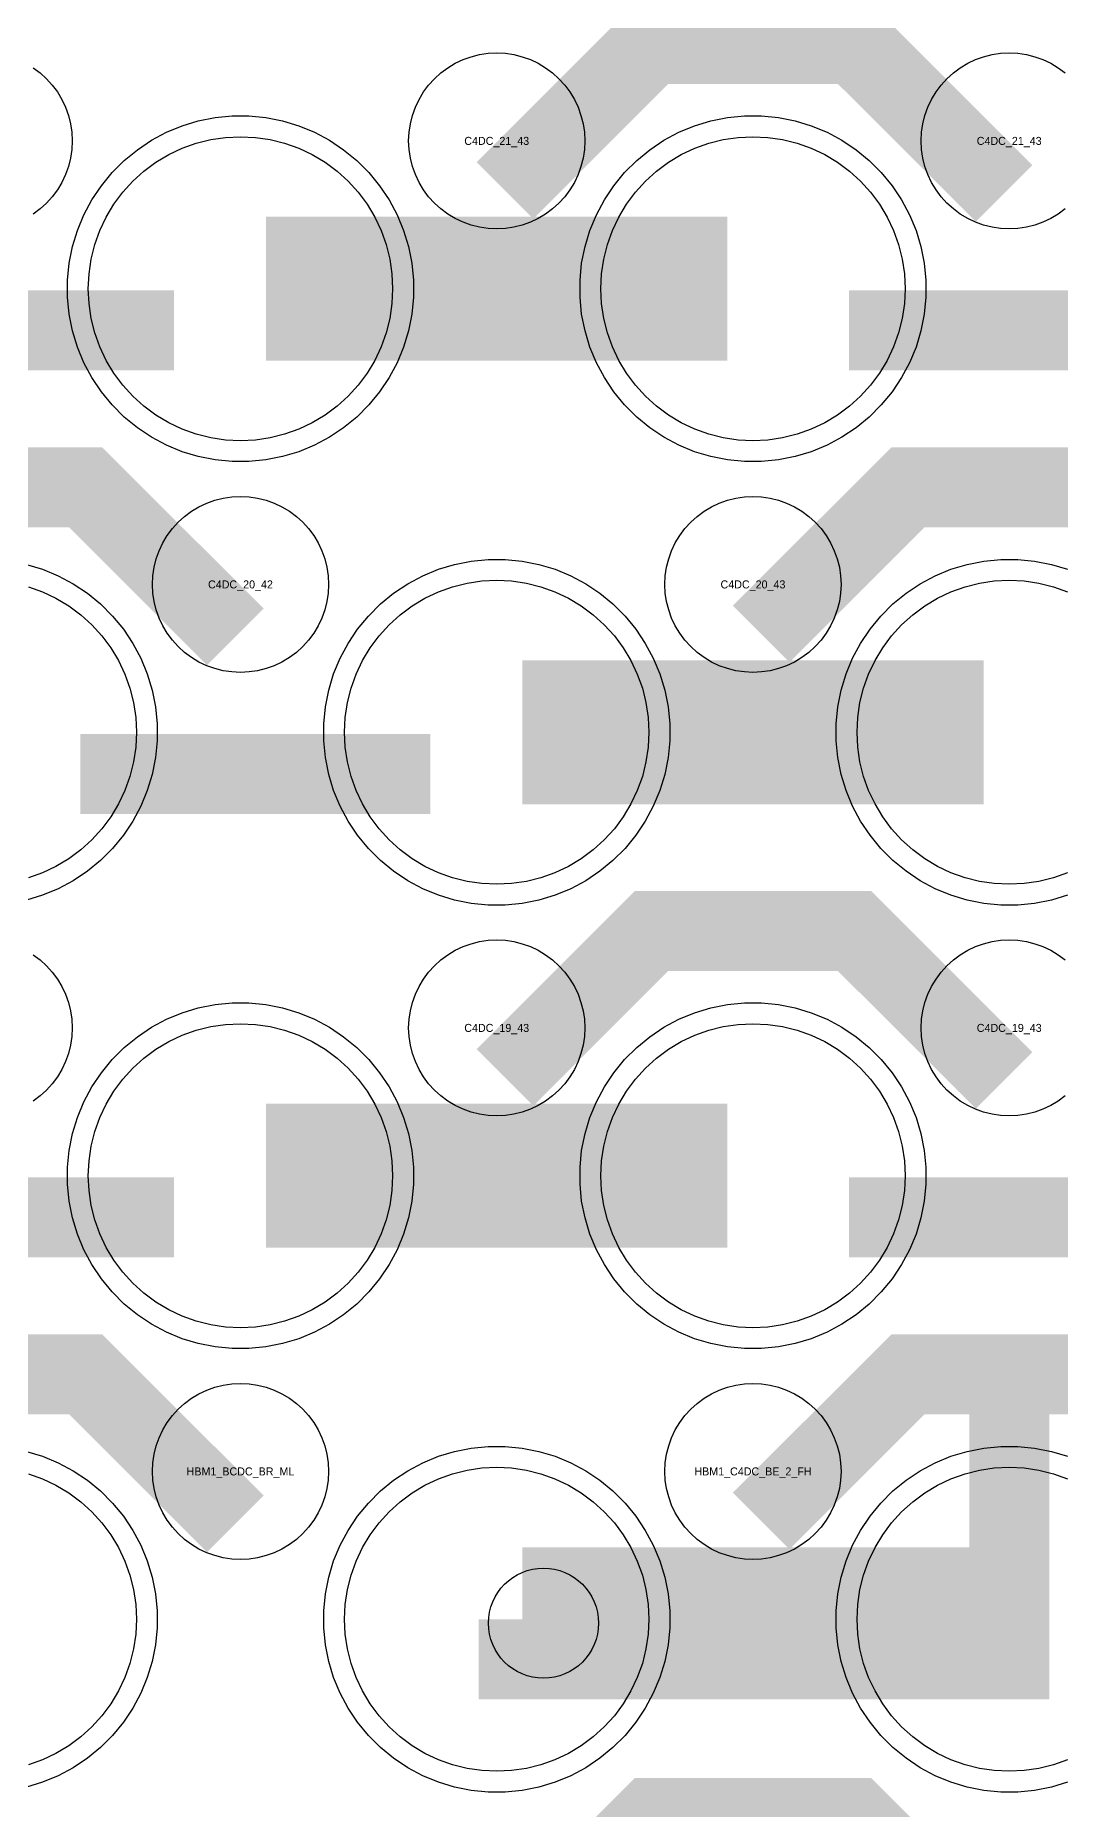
# Model space of a CAD drawing. Extents: x -11880 to 11880, y -14992 to 14992.
# Drawn here: x 1616 to 1936, y -12405 to -11851 of the extents above; entities that cross this region are included whole.
import ezdxf
from ezdxf.enums import TextEntityAlignment as Align

# ---------------------------------------------------------------- set-up
doc = ezdxf.new("R2010")
doc.units = 0
doc.header["$MEASUREMENT"] = 0
for name, color, linetype in [('GDS_775_DT_237', 138, 'CONTINUOUS'), ('RDL1_FS', 34, 'CONTINUOUS'), ('RDL_BS', 160, 'CONTINUOUS')]:
    doc.layers.add(name, color=color, linetype=linetype)

msp = doc.modelspace()

# ---------------------------------------------------------------- linework, layer by layer
at = {"layer": 'RDL1_FS', "color": 241, "true_color": 0xf7abae}
for points in [[(1680, -11977.229), (1675.343, -11977), (1670.732, -11976.316), (1666.209, -11975.184), (1661.819, -11973.612), (1657.605, -11971.62), (1653.605, -11969.222), (1649.86, -11966.444), (1646.406, -11963.314), (1643.276, -11959.86), (1640.498, -11956.115), (1638.1, -11952.115), (1636.108, -11947.901), (1634.536, -11943.511), (1633.404, -11938.988), (1632.72, -11934.377), (1632.491, -11929.72), (1632.72, -11925.063), (1633.404, -11920.452), (1634.536, -11915.929), (1636.108, -11911.539), (1638.1, -11907.325), (1640.498, -11903.325), (1643.276, -11899.58), (1646.406, -11896.126), (1649.86, -11892.996), (1653.605, -11890.218), (1657.605, -11887.82), (1661.819, -11885.828), (1666.209, -11884.256), (1670.732, -11883.124), (1675.343, -11882.44), (1680, -11882.211), (1684.657, -11882.44), (1689.268, -11883.124), (1693.791, -11884.256), (1698.181, -11885.828), (1702.395, -11887.82), (1706.395, -11890.218), (1710.14, -11892.996), (1713.594, -11896.126), (1716.724, -11899.58), (1719.502, -11903.325), (1721.9, -11907.325), (1723.892, -11911.539), (1725.464, -11915.929), (1726.596, -11920.452), (1727.28, -11925.063), (1727.509, -11929.72), (1727.28, -11934.377), (1726.596, -11938.988), (1725.464, -11943.511), (1723.892, -11947.901), (1721.9, -11952.115), (1719.502, -11956.115), (1716.724, -11959.86), (1713.594, -11963.314), (1710.14, -11966.444), (1706.395, -11969.222), (1702.395, -11971.62), (1698.181, -11973.612), (1693.791, -11975.184), (1689.268, -11976.316), (1684.657, -11977)], [(1840, -11977.229), (1835.343, -11977), (1830.732, -11976.316), (1826.209, -11975.184), (1821.819, -11973.612), (1817.605, -11971.62), (1813.605, -11969.222), (1809.86, -11966.444), (1806.406, -11963.314), (1803.276, -11959.86), (1800.498, -11956.115), (1798.1, -11952.115), (1796.108, -11947.901), (1794.536, -11943.511), (1793.404, -11938.988), (1792.72, -11934.377), (1792.491, -11929.72), (1792.72, -11925.063), (1793.404, -11920.452), (1794.536, -11915.929), (1796.108, -11911.539), (1798.1, -11907.325), (1800.498, -11903.325), (1803.276, -11899.58), (1806.406, -11896.126), (1809.86, -11892.996), (1813.605, -11890.218), (1817.605, -11887.82), (1821.819, -11885.828), (1826.209, -11884.256), (1830.732, -11883.124), (1835.343, -11882.44), (1840, -11882.211), (1844.657, -11882.44), (1849.268, -11883.124), (1853.791, -11884.256), (1858.181, -11885.828), (1862.395, -11887.82), (1866.395, -11890.218), (1870.14, -11892.996), (1873.594, -11896.126), (1876.724, -11899.58), (1879.502, -11903.325), (1881.9, -11907.325), (1883.892, -11911.539), (1885.464, -11915.929), (1886.596, -11920.452), (1887.28, -11925.063), (1887.509, -11929.72), (1887.28, -11934.377), (1886.596, -11938.988), (1885.464, -11943.511), (1883.892, -11947.901), (1881.9, -11952.115), (1879.502, -11956.115), (1876.724, -11959.86), (1873.594, -11963.314), (1870.14, -11966.444), (1866.395, -11969.222), (1862.395, -11971.62), (1858.181, -11973.612), (1853.791, -11975.184), (1849.268, -11976.316), (1844.657, -11977)], [(1760, -12115.794), (1755.343, -12115.565), (1750.732, -12114.881), (1746.209, -12113.749), (1741.819, -12112.177), (1737.605, -12110.185), (1733.605, -12107.787), (1729.86, -12105.009), (1726.406, -12101.879), (1723.276, -12098.425), (1720.498, -12094.68), (1718.1, -12090.68), (1716.108, -12086.466), (1714.536, -12082.076), (1713.404, -12077.553), (1712.72, -12072.942), (1712.491, -12068.285), (1712.72, -12063.628), (1713.404, -12059.017), (1714.536, -12054.494), (1716.108, -12050.104), (1718.1, -12045.89), (1720.498, -12041.89), (1723.276, -12038.145), (1726.406, -12034.691), (1729.86, -12031.561), (1733.605, -12028.783), (1737.605, -12026.385), (1741.819, -12024.393), (1746.209, -12022.821), (1750.732, -12021.689), (1755.343, -12021.005), (1760, -12020.776), (1764.657, -12021.005), (1769.268, -12021.689), (1773.791, -12022.821), (1778.181, -12024.393), (1782.395, -12026.385), (1786.395, -12028.783), (1790.14, -12031.561), (1793.594, -12034.691), (1796.724, -12038.145), (1799.502, -12041.89), (1801.9, -12045.89), (1803.892, -12050.104), (1805.464, -12054.494), (1806.596, -12059.017), (1807.28, -12063.628), (1807.509, -12068.285), (1807.28, -12072.942), (1806.596, -12077.553), (1805.464, -12082.076), (1803.892, -12086.466), (1801.9, -12090.68), (1799.502, -12094.68), (1796.724, -12098.425), (1793.594, -12101.879), (1790.14, -12105.009), (1786.395, -12107.787), (1782.395, -12110.185), (1778.181, -12112.177), (1773.791, -12113.749), (1769.268, -12114.881), (1764.657, -12115.565)], [(1680, -12254.354), (1675.343, -12254.125), (1670.732, -12253.441), (1666.209, -12252.309), (1661.819, -12250.737), (1657.605, -12248.745), (1653.605, -12246.347), (1649.86, -12243.569), (1646.406, -12240.439), (1643.276, -12236.985), (1640.498, -12233.24), (1638.1, -12229.24), (1636.108, -12225.026), (1634.536, -12220.636), (1633.404, -12216.113), (1632.72, -12211.502), (1632.491, -12206.845), (1632.72, -12202.188), (1633.404, -12197.577), (1634.536, -12193.054), (1636.108, -12188.664), (1638.1, -12184.45), (1640.498, -12180.45), (1643.276, -12176.705), (1646.406, -12173.251), (1649.86, -12170.121), (1653.605, -12167.343), (1657.605, -12164.945), (1661.819, -12162.953), (1666.209, -12161.381), (1670.732, -12160.249), (1675.343, -12159.565), (1680, -12159.336), (1684.657, -12159.565), (1689.268, -12160.249), (1693.791, -12161.381), (1698.181, -12162.953), (1702.395, -12164.945), (1706.395, -12167.343), (1710.14, -12170.121), (1713.594, -12173.251), (1716.724, -12176.705), (1719.502, -12180.45), (1721.9, -12184.45), (1723.892, -12188.664), (1725.464, -12193.054), (1726.596, -12197.577), (1727.28, -12202.188), (1727.509, -12206.845), (1727.28, -12211.502), (1726.596, -12216.113), (1725.464, -12220.636), (1723.892, -12225.026), (1721.9, -12229.24), (1719.502, -12233.24), (1716.724, -12236.985), (1713.594, -12240.439), (1710.14, -12243.569), (1706.395, -12246.347), (1702.395, -12248.745), (1698.181, -12250.737), (1693.791, -12252.309), (1689.268, -12253.441), (1684.657, -12254.125)], [(1840, -12254.354), (1835.343, -12254.125), (1830.732, -12253.441), (1826.209, -12252.309), (1821.819, -12250.737), (1817.605, -12248.745), (1813.605, -12246.347), (1809.86, -12243.569), (1806.406, -12240.439), (1803.276, -12236.985), (1800.498, -12233.24), (1798.1, -12229.24), (1796.108, -12225.026), (1794.536, -12220.636), (1793.404, -12216.113), (1792.72, -12211.502), (1792.491, -12206.845), (1792.72, -12202.188), (1793.404, -12197.577), (1794.536, -12193.054), (1796.108, -12188.664), (1798.1, -12184.45), (1800.498, -12180.45), (1803.276, -12176.705), (1806.406, -12173.251), (1809.86, -12170.121), (1813.605, -12167.343), (1817.605, -12164.945), (1821.819, -12162.953), (1826.209, -12161.381), (1830.732, -12160.249), (1835.343, -12159.565), (1840, -12159.336), (1844.657, -12159.565), (1849.268, -12160.249), (1853.791, -12161.381), (1858.181, -12162.953), (1862.395, -12164.945), (1866.395, -12167.343), (1870.14, -12170.121), (1873.594, -12173.251), (1876.724, -12176.705), (1879.502, -12180.45), (1881.9, -12184.45), (1883.892, -12188.664), (1885.464, -12193.054), (1886.596, -12197.577), (1887.28, -12202.188), (1887.509, -12206.845), (1887.28, -12211.502), (1886.596, -12216.113), (1885.464, -12220.636), (1883.892, -12225.026), (1881.9, -12229.24), (1879.502, -12233.24), (1876.724, -12236.985), (1873.594, -12240.439), (1870.14, -12243.569), (1866.395, -12246.347), (1862.395, -12248.745), (1858.181, -12250.737), (1853.791, -12252.309), (1849.268, -12253.441), (1844.657, -12254.125)]]:
    msp.add_lwpolyline(points, close=True, dxfattribs=at)
for points in [[(1688.002, -11929.72, 45, 45, 0), (1760.002, -11929.72, 45, 45, 0)], [(1760.002, -11929.72, 45, 45, 0), (1832.002, -11929.72, 45, 45, 0)], [(1768.002, -12068.285, 45, 45, 0), (1840.002, -12068.285, 45, 45, 0)], [(1840.002, -12068.285, 45, 45, 0), (1912.002, -12068.285, 45, 45, 0)], [(1688.002, -12206.845, 45, 45, 0), (1760.002, -12206.845, 45, 45, 0)], [(1760.002, -12206.845, 45, 45, 0), (1832.002, -12206.845, 45, 45, 0)]]:
    msp.add_lwpolyline(points, format="xyseb", dxfattribs=at)
for points in [[(1938.181, -12112.177), (1933.791, -12113.749), (1929.268, -12114.881), (1924.657, -12115.565), (1920, -12115.794), (1915.343, -12115.565), (1910.732, -12114.881), (1906.209, -12113.749), (1901.819, -12112.177), (1897.605, -12110.185), (1893.605, -12107.787), (1889.86, -12105.009), (1886.406, -12101.879), (1883.276, -12098.425), (1880.498, -12094.68), (1878.1, -12090.68), (1876.108, -12086.466), (1874.536, -12082.076), (1873.404, -12077.553), (1872.72, -12072.942), (1872.491, -12068.285), (1872.72, -12063.628), (1873.404, -12059.017), (1874.536, -12054.494), (1876.108, -12050.104), (1878.1, -12045.89), (1880.498, -12041.89), (1883.276, -12038.145), (1886.406, -12034.691), (1889.86, -12031.561), (1893.605, -12028.783), (1897.605, -12026.385), (1901.819, -12024.393), (1906.209, -12022.821), (1910.732, -12021.689), (1915.343, -12021.005), (1920, -12020.776), (1924.657, -12021.005), (1929.268, -12021.689), (1933.791, -12022.821), (1938.181, -12024.393)], [(1613.791, -12022.821), (1618.181, -12024.393), (1622.395, -12026.385), (1626.395, -12028.783), (1630.14, -12031.561), (1633.594, -12034.691), (1636.724, -12038.145), (1639.502, -12041.89), (1641.9, -12045.89), (1643.892, -12050.104), (1645.464, -12054.494), (1646.596, -12059.017), (1647.28, -12063.628), (1647.509, -12068.285), (1647.28, -12072.942), (1646.596, -12077.553), (1645.464, -12082.076), (1643.892, -12086.466), (1641.9, -12090.68), (1639.502, -12094.68), (1636.724, -12098.425), (1633.594, -12101.879), (1630.14, -12105.009), (1626.395, -12107.787), (1622.395, -12110.185), (1618.181, -12112.177), (1613.791, -12113.749)]]:
    msp.add_lwpolyline(points, dxfattribs=at)
at = {"layer": 'RDL1_FS'}
msp.add_lwpolyline([(1760, -12392.919), (1755.343, -12392.69), (1750.732, -12392.006), (1746.209, -12390.874), (1741.819, -12389.302), (1737.605, -12387.31), (1733.605, -12384.912), (1729.86, -12382.134), (1726.406, -12379.004), (1723.276, -12375.55), (1720.498, -12371.805), (1718.1, -12367.805), (1716.108, -12363.591), (1714.536, -12359.201), (1713.404, -12354.678), (1712.72, -12350.067), (1712.491, -12345.41), (1712.72, -12340.753), (1713.404, -12336.142), (1714.536, -12331.619), (1716.108, -12327.229), (1718.1, -12323.015), (1720.498, -12319.015), (1723.276, -12315.27), (1726.406, -12311.816), (1729.86, -12308.686), (1733.605, -12305.908), (1737.605, -12303.51), (1741.819, -12301.518), (1746.209, -12299.946), (1750.732, -12298.814), (1755.343, -12298.13), (1760, -12297.901), (1764.657, -12298.13), (1769.268, -12298.814), (1773.791, -12299.946), (1778.181, -12301.518), (1782.395, -12303.51), (1786.395, -12305.908), (1790.14, -12308.686), (1793.594, -12311.816), (1796.724, -12315.27), (1799.502, -12319.015), (1801.9, -12323.015), (1803.892, -12327.229), (1805.464, -12331.619), (1806.596, -12336.142), (1807.28, -12340.753), (1807.509, -12345.41), (1807.28, -12350.067), (1806.596, -12354.678), (1805.464, -12359.201), (1803.892, -12363.591), (1801.9, -12367.805), (1799.502, -12371.805), (1796.724, -12375.55), (1793.594, -12379.004), (1790.14, -12382.134), (1786.395, -12384.912), (1782.395, -12387.31), (1778.181, -12389.302), (1773.791, -12390.874), (1769.268, -12392.006), (1764.657, -12392.69)], close=True, dxfattribs=at)
for points in [[(1938.181, -12389.302), (1933.791, -12390.874), (1929.268, -12392.006), (1924.657, -12392.69), (1920, -12392.919), (1915.343, -12392.69), (1910.732, -12392.006), (1906.209, -12390.874), (1901.819, -12389.302), (1897.605, -12387.31), (1893.605, -12384.912), (1889.86, -12382.134), (1886.406, -12379.004), (1883.276, -12375.55), (1880.498, -12371.805), (1878.1, -12367.805), (1876.108, -12363.591), (1874.536, -12359.201), (1873.404, -12354.678), (1872.72, -12350.067), (1872.491, -12345.41), (1872.72, -12340.753), (1873.404, -12336.142), (1874.536, -12331.619), (1876.108, -12327.229), (1878.1, -12323.015), (1880.498, -12319.015), (1883.276, -12315.27), (1886.406, -12311.816), (1889.86, -12308.686), (1893.605, -12305.908), (1897.605, -12303.51), (1901.819, -12301.518), (1906.209, -12299.946), (1910.732, -12298.814), (1915.343, -12298.13), (1920, -12297.901), (1924.657, -12298.13), (1929.268, -12298.814), (1933.791, -12299.946), (1938.181, -12301.518)], [(1613.791, -12299.946), (1618.181, -12301.518), (1622.395, -12303.51), (1626.395, -12305.908), (1630.14, -12308.686), (1633.594, -12311.816), (1636.724, -12315.27), (1639.502, -12319.015), (1641.9, -12323.015), (1643.892, -12327.229), (1645.464, -12331.619), (1646.596, -12336.142), (1647.28, -12340.753), (1647.509, -12345.41), (1647.28, -12350.067), (1646.596, -12354.678), (1645.464, -12359.201), (1643.892, -12363.591), (1641.9, -12367.805), (1639.502, -12371.805), (1636.724, -12375.55), (1633.594, -12379.004), (1630.14, -12382.134), (1626.395, -12384.912), (1622.395, -12387.31), (1618.181, -12389.302), (1613.791, -12390.874)]]:
    msp.add_lwpolyline(points, dxfattribs=at)
for points in [[(1768.002, -12345.41, 45, 45, 0), (1840.002, -12345.41, 45, 45, 0)], [(1840.002, -12345.41, 45, 45, 0), (1912.002, -12345.41, 45, 45, 0)]]:
    msp.add_lwpolyline(points, format="xyseb", dxfattribs=at)
msp.add_circle((1774.598, -12346.639), 17.2, dxfattribs=at)
at = {"layer": 'RDL_BS'}
for points in [[(1762.562, -11899.034, 25, 25, 0), (1808.377, -11853.219, 25, 25, 0), (1841.93, -11853.219, 25, 25, 0)], [(1918.401, -11899.933, 25, 25, 0), (1871.687, -11853.219, 25, 25, 0), (1841.929, -11853.219, 25, 25, 0)], [(1678.401, -12038.498, 25, 25, 0), (1631.687, -11991.784, 25, 25, 0), (1601.929, -11991.784, 25, 25, 0)], [(1842.562, -12037.599, 25, 25, 0), (1888.377, -11991.784, 25, 25, 0), (1921.93, -11991.784, 25, 25, 0)], [(1998.401, -12038.498, 25, 25, 0), (1951.687, -11991.784, 25, 25, 0), (1921.929, -11991.784, 25, 25, 0)], [(1762.562, -12176.159, 25, 25, 0), (1808.377, -12130.344, 25, 25, 0), (1841.93, -12130.344, 25, 25, 0)], [(1918.401, -12177.058, 25, 25, 0), (1871.687, -12130.344, 25, 25, 0), (1841.929, -12130.344, 25, 25, 0)], [(1920, -12370.41, 25, 25, 0), (1920, -12256.409, 25, 25, 0)], [(1678.401, -12315.623, 25, 25, 0), (1631.687, -12268.909, 25, 25, 0), (1601.929, -12268.909, 25, 25, 0)], [(1842.562, -12314.724, 25, 25, 0), (1888.377, -12268.909, 25, 25, 0), (1921.93, -12268.909, 25, 25, 0)], [(1998.401, -12315.623, 25, 25, 0), (1951.687, -12268.909, 25, 25, 0), (1921.929, -12268.909, 25, 25, 0)], [(1434.397, -12357.91, 25, 25, 0), (1612.5, -12357.91, 25, 25, 0)], [(1754.397, -12357.91, 25, 25, 0), (1932.5, -12357.91, 25, 25, 0)], [(1840, -12508.975, 25, 25, 0), (1840, -12394.974, 25, 25, 0)], [(1762.562, -12453.289, 25, 25, 0), (1808.377, -12407.474, 25, 25, 0), (1841.93, -12407.474, 25, 25, 0)], [(1918.401, -12454.188, 25, 25, 0), (1871.687, -12407.474, 25, 25, 0), (1841.929, -12407.474, 25, 25, 0)]]:
    msp.add_lwpolyline(points, format="xyseb", dxfattribs=at)
for points in [[(1615.28, -11860.675), (1617.443, -11862.278), (1619.442, -11864.09), (1621.254, -11866.089), (1622.857, -11868.252), (1624.25, -11870.576), (1625.402, -11873.013), (1626.309, -11875.548), (1626.966, -11878.167), (1627.362, -11880.839), (1627.494, -11883.532), (1627.362, -11886.225), (1626.966, -11888.897), (1626.309, -11891.516), (1625.402, -11894.051), (1624.25, -11896.488), (1622.857, -11898.812), (1621.254, -11900.975), (1619.442, -11902.974), (1617.443, -11904.786), (1615.28, -11906.389)], [(1937.443, -11904.786), (1935.28, -11906.389), (1932.956, -11907.782), (1930.519, -11908.934), (1927.984, -11909.841), (1925.365, -11910.498), (1922.693, -11910.894), (1920, -11911.026), (1917.307, -11910.894), (1914.635, -11910.498), (1912.016, -11909.841), (1909.481, -11908.934), (1907.044, -11907.782), (1904.72, -11906.389), (1902.557, -11904.786), (1900.558, -11902.974), (1898.746, -11900.975), (1897.143, -11898.812), (1895.75, -11896.488), (1894.598, -11894.051), (1893.691, -11891.516), (1893.034, -11888.897), (1892.638, -11886.225), (1892.506, -11883.532), (1892.638, -11880.839), (1893.034, -11878.167), (1893.691, -11875.548), (1894.598, -11873.013), (1895.75, -11870.576), (1897.143, -11868.252), (1898.746, -11866.089), (1900.558, -11864.09), (1902.557, -11862.278), (1904.72, -11860.675), (1907.044, -11859.282), (1909.481, -11858.13), (1912.016, -11857.223), (1914.635, -11856.566), (1917.307, -11856.17), (1920, -11856.038), (1922.693, -11856.17), (1925.365, -11856.566), (1927.984, -11857.223), (1930.519, -11858.13), (1932.956, -11859.282), (1935.28, -11860.675), (1937.443, -11862.278)], [(1615.28, -12137.8), (1617.443, -12139.403), (1619.442, -12141.215), (1621.254, -12143.214), (1622.857, -12145.377), (1624.25, -12147.701), (1625.402, -12150.138), (1626.309, -12152.673), (1626.966, -12155.292), (1627.362, -12157.964), (1627.494, -12160.657), (1627.362, -12163.35), (1626.966, -12166.022), (1626.309, -12168.641), (1625.402, -12171.176), (1624.25, -12173.613), (1622.857, -12175.937), (1621.254, -12178.1), (1619.442, -12180.099), (1617.443, -12181.911), (1615.28, -12183.514)], [(1937.443, -12181.911), (1935.28, -12183.514), (1932.956, -12184.907), (1930.519, -12186.059), (1927.984, -12186.966), (1925.365, -12187.623), (1922.693, -12188.019), (1920, -12188.151), (1917.307, -12188.019), (1914.635, -12187.623), (1912.016, -12186.966), (1909.481, -12186.059), (1907.044, -12184.907), (1904.72, -12183.514), (1902.557, -12181.911), (1900.558, -12180.099), (1898.746, -12178.1), (1897.143, -12175.937), (1895.75, -12173.613), (1894.598, -12171.176), (1893.691, -12168.641), (1893.034, -12166.022), (1892.638, -12163.35), (1892.506, -12160.657), (1892.638, -12157.964), (1893.034, -12155.292), (1893.691, -12152.673), (1894.598, -12150.138), (1895.75, -12147.701), (1897.143, -12145.377), (1898.746, -12143.214), (1900.558, -12141.215), (1902.557, -12139.403), (1904.72, -12137.8), (1907.044, -12136.407), (1909.481, -12135.255), (1912.016, -12134.348), (1914.635, -12133.691), (1917.307, -12133.295), (1920, -12133.163), (1922.693, -12133.295), (1925.365, -12133.691), (1927.984, -12134.348), (1930.519, -12135.255), (1932.956, -12136.407), (1935.28, -12137.8), (1937.443, -12139.403)], [(1613.165, -12292.973), (1618.205, -12294.504), (1623.115, -12296.535), (1627.777, -12299.027), (1632.191, -12301.974), (1636.292, -12305.336), (1640.074, -12309.118), (1643.436, -12313.219), (1646.383, -12317.633), (1648.875, -12322.295), (1650.906, -12327.205), (1652.437, -12332.245), (1653.483, -12337.472), (1654, -12342.766), (1654, -12348.054), (1653.483, -12353.348), (1652.437, -12358.575), (1650.906, -12363.615), (1648.875, -12368.525), (1646.383, -12373.187), (1643.436, -12377.601), (1640.074, -12381.702), (1636.292, -12385.484), (1632.191, -12388.846), (1627.777, -12391.793), (1623.115, -12394.285), (1618.205, -12396.316), (1613.165, -12397.847)], [(1938.205, -12396.316), (1933.165, -12397.847), (1927.938, -12398.893), (1922.644, -12399.41), (1917.356, -12399.41), (1912.062, -12398.893), (1906.835, -12397.847), (1901.795, -12396.316), (1896.885, -12394.285), (1892.223, -12391.793), (1887.809, -12388.846), (1883.708, -12385.484), (1879.926, -12381.702), (1876.564, -12377.601), (1873.617, -12373.187), (1871.125, -12368.525), (1869.094, -12363.615), (1867.563, -12358.575), (1866.517, -12353.348), (1866, -12348.054), (1866, -12342.766), (1866.517, -12337.472), (1867.563, -12332.245), (1869.094, -12327.205), (1871.125, -12322.295), (1873.617, -12317.633), (1876.564, -12313.219), (1879.926, -12309.118), (1883.708, -12305.336), (1887.809, -12301.974), (1892.223, -12299.027), (1896.885, -12296.535), (1901.795, -12294.504), (1906.835, -12292.973), (1912.062, -12291.927), (1917.356, -12291.41), (1922.644, -12291.41), (1927.938, -12291.927), (1933.165, -12292.973), (1938.205, -12294.504)]]:
    msp.add_lwpolyline(points, dxfattribs=at)
for points in [[(1760, -11911.026), (1757.307, -11910.894), (1754.635, -11910.498), (1752.016, -11909.841), (1749.481, -11908.934), (1747.044, -11907.782), (1744.72, -11906.389), (1742.557, -11904.786), (1740.558, -11902.974), (1738.746, -11900.975), (1737.143, -11898.812), (1735.75, -11896.488), (1734.598, -11894.051), (1733.691, -11891.516), (1733.034, -11888.897), (1732.638, -11886.225), (1732.506, -11883.532), (1732.638, -11880.839), (1733.034, -11878.167), (1733.691, -11875.548), (1734.598, -11873.013), (1735.75, -11870.576), (1737.143, -11868.252), (1738.746, -11866.089), (1740.558, -11864.09), (1742.557, -11862.278), (1744.72, -11860.675), (1747.044, -11859.282), (1749.481, -11858.13), (1752.016, -11857.223), (1754.635, -11856.566), (1757.307, -11856.17), (1760, -11856.038), (1762.693, -11856.17), (1765.365, -11856.566), (1767.984, -11857.223), (1770.519, -11858.13), (1772.956, -11859.282), (1775.28, -11860.675), (1777.443, -11862.278), (1779.442, -11864.09), (1781.254, -11866.089), (1782.857, -11868.252), (1784.25, -11870.576), (1785.402, -11873.013), (1786.309, -11875.548), (1786.966, -11878.167), (1787.362, -11880.839), (1787.494, -11883.532), (1787.362, -11886.225), (1786.966, -11888.897), (1786.309, -11891.516), (1785.402, -11894.051), (1784.25, -11896.488), (1782.857, -11898.812), (1781.254, -11900.975), (1779.442, -11902.974), (1777.443, -11904.786), (1775.28, -11906.389), (1772.956, -11907.782), (1770.519, -11908.934), (1767.984, -11909.841), (1765.365, -11910.498), (1762.693, -11910.894)], [(1680, -12049.591), (1677.307, -12049.459), (1674.635, -12049.063), (1672.016, -12048.406), (1669.481, -12047.499), (1667.044, -12046.347), (1664.72, -12044.954), (1662.557, -12043.351), (1660.558, -12041.539), (1658.746, -12039.54), (1657.143, -12037.377), (1655.75, -12035.053), (1654.598, -12032.616), (1653.691, -12030.081), (1653.034, -12027.462), (1652.638, -12024.79), (1652.506, -12022.097), (1652.638, -12019.404), (1653.034, -12016.732), (1653.691, -12014.113), (1654.598, -12011.578), (1655.75, -12009.141), (1657.143, -12006.817), (1658.746, -12004.654), (1660.558, -12002.655), (1662.557, -12000.843), (1664.72, -11999.24), (1667.044, -11997.847), (1669.481, -11996.695), (1672.016, -11995.788), (1674.635, -11995.131), (1677.307, -11994.735), (1680, -11994.603), (1682.693, -11994.735), (1685.365, -11995.131), (1687.984, -11995.788), (1690.519, -11996.695), (1692.956, -11997.847), (1695.28, -11999.24), (1697.443, -12000.843), (1699.442, -12002.655), (1701.254, -12004.654), (1702.857, -12006.817), (1704.25, -12009.141), (1705.402, -12011.578), (1706.309, -12014.113), (1706.966, -12016.732), (1707.362, -12019.404), (1707.494, -12022.097), (1707.362, -12024.79), (1706.966, -12027.462), (1706.309, -12030.081), (1705.402, -12032.616), (1704.25, -12035.053), (1702.857, -12037.377), (1701.254, -12039.54), (1699.442, -12041.539), (1697.443, -12043.351), (1695.28, -12044.954), (1692.956, -12046.347), (1690.519, -12047.499), (1687.984, -12048.406), (1685.365, -12049.063), (1682.693, -12049.459)], [(1840, -12049.591), (1837.307, -12049.459), (1834.635, -12049.063), (1832.016, -12048.406), (1829.481, -12047.499), (1827.044, -12046.347), (1824.72, -12044.954), (1822.557, -12043.351), (1820.558, -12041.539), (1818.746, -12039.54), (1817.143, -12037.377), (1815.75, -12035.053), (1814.598, -12032.616), (1813.691, -12030.081), (1813.034, -12027.462), (1812.638, -12024.79), (1812.506, -12022.097), (1812.638, -12019.404), (1813.034, -12016.732), (1813.691, -12014.113), (1814.598, -12011.578), (1815.75, -12009.141), (1817.143, -12006.817), (1818.746, -12004.654), (1820.558, -12002.655), (1822.557, -12000.843), (1824.72, -11999.24), (1827.044, -11997.847), (1829.481, -11996.695), (1832.016, -11995.788), (1834.635, -11995.131), (1837.307, -11994.735), (1840, -11994.603), (1842.693, -11994.735), (1845.365, -11995.131), (1847.984, -11995.788), (1850.519, -11996.695), (1852.956, -11997.847), (1855.28, -11999.24), (1857.443, -12000.843), (1859.442, -12002.655), (1861.254, -12004.654), (1862.857, -12006.817), (1864.25, -12009.141), (1865.402, -12011.578), (1866.309, -12014.113), (1866.966, -12016.732), (1867.362, -12019.404), (1867.494, -12022.097), (1867.362, -12024.79), (1866.966, -12027.462), (1866.309, -12030.081), (1865.402, -12032.616), (1864.25, -12035.053), (1862.857, -12037.377), (1861.254, -12039.54), (1859.442, -12041.539), (1857.443, -12043.351), (1855.28, -12044.954), (1852.956, -12046.347), (1850.519, -12047.499), (1847.984, -12048.406), (1845.365, -12049.063), (1842.693, -12049.459)], [(1760, -12188.151), (1757.307, -12188.019), (1754.635, -12187.623), (1752.016, -12186.966), (1749.481, -12186.059), (1747.044, -12184.907), (1744.72, -12183.514), (1742.557, -12181.911), (1740.558, -12180.099), (1738.746, -12178.1), (1737.143, -12175.937), (1735.75, -12173.613), (1734.598, -12171.176), (1733.691, -12168.641), (1733.034, -12166.022), (1732.638, -12163.35), (1732.506, -12160.657), (1732.638, -12157.964), (1733.034, -12155.292), (1733.691, -12152.673), (1734.598, -12150.138), (1735.75, -12147.701), (1737.143, -12145.377), (1738.746, -12143.214), (1740.558, -12141.215), (1742.557, -12139.403), (1744.72, -12137.8), (1747.044, -12136.407), (1749.481, -12135.255), (1752.016, -12134.348), (1754.635, -12133.691), (1757.307, -12133.295), (1760, -12133.163), (1762.693, -12133.295), (1765.365, -12133.691), (1767.984, -12134.348), (1770.519, -12135.255), (1772.956, -12136.407), (1775.28, -12137.8), (1777.443, -12139.403), (1779.442, -12141.215), (1781.254, -12143.214), (1782.857, -12145.377), (1784.25, -12147.701), (1785.402, -12150.138), (1786.309, -12152.673), (1786.966, -12155.292), (1787.362, -12157.964), (1787.494, -12160.657), (1787.362, -12163.35), (1786.966, -12166.022), (1786.309, -12168.641), (1785.402, -12171.176), (1784.25, -12173.613), (1782.857, -12175.937), (1781.254, -12178.1), (1779.442, -12180.099), (1777.443, -12181.911), (1775.28, -12183.514), (1772.956, -12184.907), (1770.519, -12186.059), (1767.984, -12186.966), (1765.365, -12187.623), (1762.693, -12188.019)], [(1680, -12326.716), (1677.307, -12326.584), (1674.635, -12326.188), (1672.016, -12325.531), (1669.481, -12324.624), (1667.044, -12323.472), (1664.72, -12322.079), (1662.557, -12320.476), (1660.558, -12318.664), (1658.746, -12316.665), (1657.143, -12314.502), (1655.75, -12312.178), (1654.598, -12309.741), (1653.691, -12307.206), (1653.034, -12304.587), (1652.638, -12301.915), (1652.506, -12299.222), (1652.638, -12296.529), (1653.034, -12293.857), (1653.691, -12291.238), (1654.598, -12288.703), (1655.75, -12286.266), (1657.143, -12283.942), (1658.746, -12281.779), (1660.558, -12279.78), (1662.557, -12277.968), (1664.72, -12276.365), (1667.044, -12274.972), (1669.481, -12273.82), (1672.016, -12272.913), (1674.635, -12272.256), (1677.307, -12271.86), (1680, -12271.728), (1682.693, -12271.86), (1685.365, -12272.256), (1687.984, -12272.913), (1690.519, -12273.82), (1692.956, -12274.972), (1695.28, -12276.365), (1697.443, -12277.968), (1699.442, -12279.78), (1701.254, -12281.779), (1702.857, -12283.942), (1704.25, -12286.266), (1705.402, -12288.703), (1706.309, -12291.238), (1706.966, -12293.857), (1707.362, -12296.529), (1707.494, -12299.222), (1707.362, -12301.915), (1706.966, -12304.587), (1706.309, -12307.206), (1705.402, -12309.741), (1704.25, -12312.178), (1702.857, -12314.502), (1701.254, -12316.665), (1699.442, -12318.664), (1697.443, -12320.476), (1695.28, -12322.079), (1692.956, -12323.472), (1690.519, -12324.624), (1687.984, -12325.531), (1685.365, -12326.188), (1682.693, -12326.584)], [(1840, -12326.716), (1837.307, -12326.584), (1834.635, -12326.188), (1832.016, -12325.531), (1829.481, -12324.624), (1827.044, -12323.472), (1824.72, -12322.079), (1822.557, -12320.476), (1820.558, -12318.664), (1818.746, -12316.665), (1817.143, -12314.502), (1815.75, -12312.178), (1814.598, -12309.741), (1813.691, -12307.206), (1813.034, -12304.587), (1812.638, -12301.915), (1812.506, -12299.222), (1812.638, -12296.529), (1813.034, -12293.857), (1813.691, -12291.238), (1814.598, -12288.703), (1815.75, -12286.266), (1817.143, -12283.942), (1818.746, -12281.779), (1820.558, -12279.78), (1822.557, -12277.968), (1824.72, -12276.365), (1827.044, -12274.972), (1829.481, -12273.82), (1832.016, -12272.913), (1834.635, -12272.256), (1837.307, -12271.86), (1840, -12271.728), (1842.693, -12271.86), (1845.365, -12272.256), (1847.984, -12272.913), (1850.519, -12273.82), (1852.956, -12274.972), (1855.28, -12276.365), (1857.443, -12277.968), (1859.442, -12279.78), (1861.254, -12281.779), (1862.857, -12283.942), (1864.25, -12286.266), (1865.402, -12288.703), (1866.309, -12291.238), (1866.966, -12293.857), (1867.362, -12296.529), (1867.494, -12299.222), (1867.362, -12301.915), (1866.966, -12304.587), (1866.309, -12307.206), (1865.402, -12309.741), (1864.25, -12312.178), (1862.857, -12314.502), (1861.254, -12316.665), (1859.442, -12318.664), (1857.443, -12320.476), (1855.28, -12322.079), (1852.956, -12323.472), (1850.519, -12324.624), (1847.984, -12325.531), (1845.365, -12326.188), (1842.693, -12326.584)], [(1757.356, -12399.41), (1752.062, -12398.893), (1746.835, -12397.847), (1741.795, -12396.316), (1736.885, -12394.285), (1732.223, -12391.793), (1727.809, -12388.846), (1723.708, -12385.484), (1719.926, -12381.702), (1716.564, -12377.601), (1713.617, -12373.187), (1711.125, -12368.525), (1709.094, -12363.615), (1707.563, -12358.575), (1706.517, -12353.348), (1706, -12348.054), (1706, -12342.766), (1706.517, -12337.472), (1707.563, -12332.245), (1709.094, -12327.205), (1711.125, -12322.295), (1713.617, -12317.633), (1716.564, -12313.219), (1719.926, -12309.118), (1723.708, -12305.336), (1727.809, -12301.974), (1732.223, -12299.027), (1736.885, -12296.535), (1741.795, -12294.504), (1746.835, -12292.973), (1752.062, -12291.927), (1757.356, -12291.41), (1762.644, -12291.41), (1767.938, -12291.927), (1773.165, -12292.973), (1778.205, -12294.504), (1783.115, -12296.535), (1787.777, -12299.027), (1792.191, -12301.974), (1796.292, -12305.336), (1800.074, -12309.118), (1803.436, -12313.219), (1806.383, -12317.633), (1808.875, -12322.295), (1810.906, -12327.205), (1812.437, -12332.245), (1813.483, -12337.472), (1814, -12342.766), (1814, -12348.054), (1813.483, -12353.348), (1812.437, -12358.575), (1810.906, -12363.615), (1808.875, -12368.525), (1806.383, -12373.187), (1803.436, -12377.601), (1800.074, -12381.702), (1796.292, -12385.484), (1792.191, -12388.846), (1787.777, -12391.793), (1783.115, -12394.285), (1778.205, -12396.316), (1773.165, -12397.847), (1767.938, -12398.893), (1762.644, -12399.41)]]:
    msp.add_lwpolyline(points, close=True, dxfattribs=at)
at = {"layer": 'RDL_BS', "color": 241, "true_color": 0xf7abae}
for points in [[(1677.356, -11983.72), (1672.062, -11983.203), (1666.835, -11982.157), (1661.795, -11980.626), (1656.885, -11978.595), (1652.223, -11976.103), (1647.809, -11973.156), (1643.708, -11969.794), (1639.926, -11966.012), (1636.564, -11961.911), (1633.617, -11957.497), (1631.125, -11952.835), (1629.094, -11947.925), (1627.563, -11942.885), (1626.517, -11937.658), (1626, -11932.364), (1626, -11927.076), (1626.517, -11921.782), (1627.563, -11916.555), (1629.094, -11911.515), (1631.125, -11906.605), (1633.617, -11901.943), (1636.564, -11897.529), (1639.926, -11893.428), (1643.708, -11889.646), (1647.809, -11886.284), (1652.223, -11883.337), (1656.885, -11880.845), (1661.795, -11878.814), (1666.835, -11877.283), (1672.062, -11876.237), (1677.356, -11875.72), (1682.644, -11875.72), (1687.938, -11876.237), (1693.165, -11877.283), (1698.205, -11878.814), (1703.115, -11880.845), (1707.777, -11883.337), (1712.191, -11886.284), (1716.292, -11889.646), (1720.074, -11893.428), (1723.436, -11897.529), (1726.383, -11901.943), (1728.875, -11906.605), (1730.906, -11911.515), (1732.437, -11916.555), (1733.483, -11921.782), (1734, -11927.076), (1734, -11932.364), (1733.483, -11937.658), (1732.437, -11942.885), (1730.906, -11947.925), (1728.875, -11952.835), (1726.383, -11957.497), (1723.436, -11961.911), (1720.074, -11966.012), (1716.292, -11969.794), (1712.191, -11973.156), (1707.777, -11976.103), (1703.115, -11978.595), (1698.205, -11980.626), (1693.165, -11982.157), (1687.938, -11983.203), (1682.644, -11983.72)], [(1837.356, -11983.72), (1832.062, -11983.203), (1826.835, -11982.157), (1821.795, -11980.626), (1816.885, -11978.595), (1812.223, -11976.103), (1807.809, -11973.156), (1803.708, -11969.794), (1799.926, -11966.012), (1796.564, -11961.911), (1793.617, -11957.497), (1791.125, -11952.835), (1789.094, -11947.925), (1787.563, -11942.885), (1786.517, -11937.658), (1786, -11932.364), (1786, -11927.076), (1786.517, -11921.782), (1787.563, -11916.555), (1789.094, -11911.515), (1791.125, -11906.605), (1793.617, -11901.943), (1796.564, -11897.529), (1799.926, -11893.428), (1803.708, -11889.646), (1807.809, -11886.284), (1812.223, -11883.337), (1816.885, -11880.845), (1821.795, -11878.814), (1826.835, -11877.283), (1832.062, -11876.237), (1837.356, -11875.72), (1842.644, -11875.72), (1847.938, -11876.237), (1853.165, -11877.283), (1858.205, -11878.814), (1863.115, -11880.845), (1867.777, -11883.337), (1872.191, -11886.284), (1876.292, -11889.646), (1880.074, -11893.428), (1883.436, -11897.529), (1886.383, -11901.943), (1888.875, -11906.605), (1890.906, -11911.515), (1892.437, -11916.555), (1893.483, -11921.782), (1894, -11927.076), (1894, -11932.364), (1893.483, -11937.658), (1892.437, -11942.885), (1890.906, -11947.925), (1888.875, -11952.835), (1886.383, -11957.497), (1883.436, -11961.911), (1880.074, -11966.012), (1876.292, -11969.794), (1872.191, -11973.156), (1867.777, -11976.103), (1863.115, -11978.595), (1858.205, -11980.626), (1853.165, -11982.157), (1847.938, -11983.203), (1842.644, -11983.72)], [(1757.356, -12122.285), (1752.062, -12121.768), (1746.835, -12120.722), (1741.795, -12119.191), (1736.885, -12117.16), (1732.223, -12114.668), (1727.809, -12111.721), (1723.708, -12108.359), (1719.926, -12104.577), (1716.564, -12100.476), (1713.617, -12096.062), (1711.125, -12091.4), (1709.094, -12086.49), (1707.563, -12081.45), (1706.517, -12076.223), (1706, -12070.929), (1706, -12065.641), (1706.517, -12060.347), (1707.563, -12055.12), (1709.094, -12050.08), (1711.125, -12045.17), (1713.617, -12040.508), (1716.564, -12036.094), (1719.926, -12031.993), (1723.708, -12028.211), (1727.809, -12024.849), (1732.223, -12021.902), (1736.885, -12019.41), (1741.795, -12017.379), (1746.835, -12015.848), (1752.062, -12014.802), (1757.356, -12014.285), (1762.644, -12014.285), (1767.938, -12014.802), (1773.165, -12015.848), (1778.205, -12017.379), (1783.115, -12019.41), (1787.777, -12021.902), (1792.191, -12024.849), (1796.292, -12028.211), (1800.074, -12031.993), (1803.436, -12036.094), (1806.383, -12040.508), (1808.875, -12045.17), (1810.906, -12050.08), (1812.437, -12055.12), (1813.483, -12060.347), (1814, -12065.641), (1814, -12070.929), (1813.483, -12076.223), (1812.437, -12081.45), (1810.906, -12086.49), (1808.875, -12091.4), (1806.383, -12096.062), (1803.436, -12100.476), (1800.074, -12104.577), (1796.292, -12108.359), (1792.191, -12111.721), (1787.777, -12114.668), (1783.115, -12117.16), (1778.205, -12119.191), (1773.165, -12120.722), (1767.938, -12121.768), (1762.644, -12122.285)], [(1677.356, -12260.845), (1672.062, -12260.328), (1666.835, -12259.282), (1661.795, -12257.751), (1656.885, -12255.72), (1652.223, -12253.228), (1647.809, -12250.281), (1643.708, -12246.919), (1639.926, -12243.137), (1636.564, -12239.036), (1633.617, -12234.622), (1631.125, -12229.96), (1629.094, -12225.05), (1627.563, -12220.01), (1626.517, -12214.783), (1626, -12209.489), (1626, -12204.201), (1626.517, -12198.907), (1627.563, -12193.68), (1629.094, -12188.64), (1631.125, -12183.73), (1633.617, -12179.068), (1636.564, -12174.654), (1639.926, -12170.553), (1643.708, -12166.771), (1647.809, -12163.409), (1652.223, -12160.462), (1656.885, -12157.97), (1661.795, -12155.939), (1666.835, -12154.408), (1672.062, -12153.362), (1677.356, -12152.845), (1682.644, -12152.845), (1687.938, -12153.362), (1693.165, -12154.408), (1698.205, -12155.939), (1703.115, -12157.97), (1707.777, -12160.462), (1712.191, -12163.409), (1716.292, -12166.771), (1720.074, -12170.553), (1723.436, -12174.654), (1726.383, -12179.068), (1728.875, -12183.73), (1730.906, -12188.64), (1732.437, -12193.68), (1733.483, -12198.907), (1734, -12204.201), (1734, -12209.489), (1733.483, -12214.783), (1732.437, -12220.01), (1730.906, -12225.05), (1728.875, -12229.96), (1726.383, -12234.622), (1723.436, -12239.036), (1720.074, -12243.137), (1716.292, -12246.919), (1712.191, -12250.281), (1707.777, -12253.228), (1703.115, -12255.72), (1698.205, -12257.751), (1693.165, -12259.282), (1687.938, -12260.328), (1682.644, -12260.845)], [(1837.356, -12260.845), (1832.062, -12260.328), (1826.835, -12259.282), (1821.795, -12257.751), (1816.885, -12255.72), (1812.223, -12253.228), (1807.809, -12250.281), (1803.708, -12246.919), (1799.926, -12243.137), (1796.564, -12239.036), (1793.617, -12234.622), (1791.125, -12229.96), (1789.094, -12225.05), (1787.563, -12220.01), (1786.517, -12214.783), (1786, -12209.489), (1786, -12204.201), (1786.517, -12198.907), (1787.563, -12193.68), (1789.094, -12188.64), (1791.125, -12183.73), (1793.617, -12179.068), (1796.564, -12174.654), (1799.926, -12170.553), (1803.708, -12166.771), (1807.809, -12163.409), (1812.223, -12160.462), (1816.885, -12157.97), (1821.795, -12155.939), (1826.835, -12154.408), (1832.062, -12153.362), (1837.356, -12152.845), (1842.644, -12152.845), (1847.938, -12153.362), (1853.165, -12154.408), (1858.205, -12155.939), (1863.115, -12157.97), (1867.777, -12160.462), (1872.191, -12163.409), (1876.292, -12166.771), (1880.074, -12170.553), (1883.436, -12174.654), (1886.383, -12179.068), (1888.875, -12183.73), (1890.906, -12188.64), (1892.437, -12193.68), (1893.483, -12198.907), (1894, -12204.201), (1894, -12209.489), (1893.483, -12214.783), (1892.437, -12220.01), (1890.906, -12225.05), (1888.875, -12229.96), (1886.383, -12234.622), (1883.436, -12239.036), (1880.074, -12243.137), (1876.292, -12246.919), (1872.191, -12250.281), (1867.777, -12253.228), (1863.115, -12255.72), (1858.205, -12257.751), (1853.165, -12259.282), (1847.938, -12260.328), (1842.644, -12260.845)]]:
    msp.add_lwpolyline(points, close=True, dxfattribs=at)
for points in [[(1550.016, -11942.733, 25, 25, 0), (1659.281, -11942.733, 25, 25, 0)], [(1870.016, -11942.733, 25, 25, 0), (1979.281, -11942.733, 25, 25, 0)], [(1630.016, -12081.298, 25, 25, 0), (1739.281, -12081.298, 25, 25, 0)], [(1550.016, -12219.858, 25, 25, 0), (1659.281, -12219.858, 25, 25, 0)], [(1870.016, -12219.858, 25, 25, 0), (1979.281, -12219.858, 25, 25, 0)]]:
    msp.add_lwpolyline(points, format="xyseb", dxfattribs=at)
for points in [[(1613.165, -12015.848), (1618.205, -12017.379), (1623.115, -12019.41), (1627.777, -12021.902), (1632.191, -12024.849), (1636.292, -12028.211), (1640.074, -12031.993), (1643.436, -12036.094), (1646.383, -12040.508), (1648.875, -12045.17), (1650.906, -12050.08), (1652.437, -12055.12), (1653.483, -12060.347), (1654, -12065.641), (1654, -12070.929), (1653.483, -12076.223), (1652.437, -12081.45), (1650.906, -12086.49), (1648.875, -12091.4), (1646.383, -12096.062), (1643.436, -12100.476), (1640.074, -12104.577), (1636.292, -12108.359), (1632.191, -12111.721), (1627.777, -12114.668), (1623.115, -12117.16), (1618.205, -12119.191), (1613.165, -12120.722)], [(1938.205, -12119.191), (1933.165, -12120.722), (1927.938, -12121.768), (1922.644, -12122.285), (1917.356, -12122.285), (1912.062, -12121.768), (1906.835, -12120.722), (1901.795, -12119.191), (1896.885, -12117.16), (1892.223, -12114.668), (1887.809, -12111.721), (1883.708, -12108.359), (1879.926, -12104.577), (1876.564, -12100.476), (1873.617, -12096.062), (1871.125, -12091.4), (1869.094, -12086.49), (1867.563, -12081.45), (1866.517, -12076.223), (1866, -12070.929), (1866, -12065.641), (1866.517, -12060.347), (1867.563, -12055.12), (1869.094, -12050.08), (1871.125, -12045.17), (1873.617, -12040.508), (1876.564, -12036.094), (1879.926, -12031.993), (1883.708, -12028.211), (1887.809, -12024.849), (1892.223, -12021.902), (1896.885, -12019.41), (1901.795, -12017.379), (1906.835, -12015.848), (1912.062, -12014.802), (1917.356, -12014.285), (1922.644, -12014.285), (1927.938, -12014.802), (1933.165, -12015.848), (1938.205, -12017.379)]]:
    msp.add_lwpolyline(points, dxfattribs=at)

# ---------------------------------------------------------------- texts
at = {"layer": 'GDS_775_DT_237'}
for s, p in [('C4DC_21_43', (1760, -11883.532)), ('C4DC_21_43', (1760, -11883.532)), ('C4DC_21_43', (1920, -11883.532)), ('C4DC_21_43', (1920, -11883.532)), ('C4DC_20_42', (1680, -12022.097)), ('C4DC_20_42', (1680, -12022.097)), ('C4DC_20_43', (1840, -12022.097)), ('C4DC_20_43', (1840, -12022.097)), ('C4DC_19_43', (1760, -12160.657)), ('C4DC_19_43', (1760, -12160.657)), ('C4DC_19_43', (1920, -12160.657)), ('C4DC_19_43', (1920, -12160.657)), ('HBM1_BCDC_BR_ML', (1680, -12299.222)), ('HBM1_BCDC_BR_ML', (1680, -12299.222)), ('HBM1_C4DC_BE_2_FH', (1840, -12299.222)), ('HBM1_C4DC_BE_2_FH', (1840, -12299.222))]:
    msp.add_text(s, height=2.5, dxfattribs=at).set_placement(p, align=Align.MIDDLE_CENTER)

doc.saveas('drawing.dxf')
